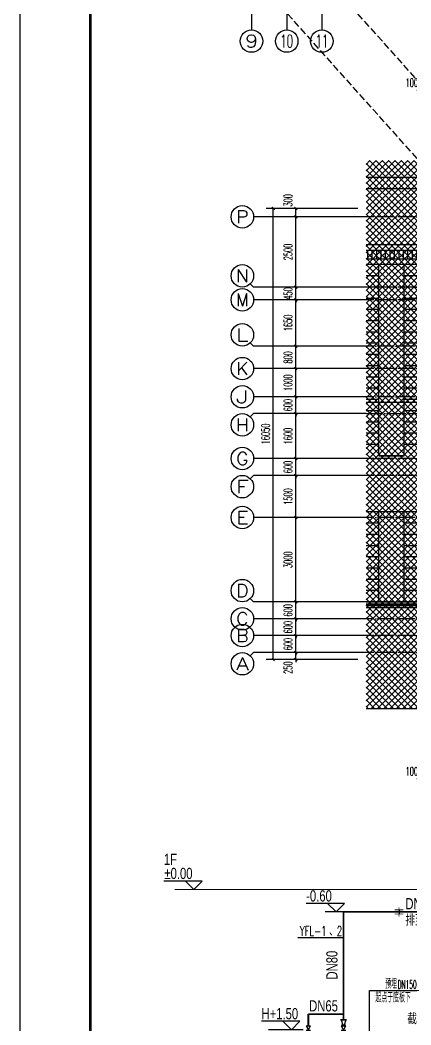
# Model space of a CAD drawing. Extents: x 27938 to 1507990, y 110129 to 923079.
# Drawn here: x 646608 to 660503, y 649111 to 684862 of the extents above; entities that cross this region are included whole.
import ezdxf
from ezdxf.enums import TextEntityAlignment as Align
from ezdxf.xclip import XClip

# ---------------------------------------------------------------- set-up
doc = ezdxf.new("R2010")
doc.units = 0
doc.header["$LTSCALE"] = 1000
doc.header["$MEASUREMENT"] = 0
doc.header["$XCLIPFRAME"] = 0
for name, pattern in [('__DASH', [0.35, 0.25, -0.1]), ('DASH', [0.35, 0.25, -0.1]), ('DOTE', [2.42, 2, -0.2, 0.02, -0.2])]:
    doc.linetypes.add(name, pattern=pattern)
for name, color, linetype in [('----建筑底图', 8, 'Continuous'), ('AXIS', 3, 'Continuous'), ('AXIS_TEXT', 7, 'Continuous'), ('DIM_SYMB', 3, 'Continuous'), ('DIM_废水', 31, 'Continuous'), ('DOTE', 1, 'Continuous'), ('HS-A-填充图案', 9, 'Continuous'), ('HS-A-楼梯', 4, 'Continuous'), ('STAIR_楼电梯&坡道', 4, 'Continuous'), ('TWT_LEAD', 3, 'Continuous'), ('图框', 140, 'Continuous')]:
    doc.layers.add(name, color=color, linetype=linetype)
for name, color, linetype, lineweight in [('CR-水-PTE－PS污水用电设备', 7, 'Continuous', 25), ('CR-水-PTP－GG公共捕捉点', 1, 'Continuous', 18), ('CR-水-PTP－GG公共说明', 7, 'Continuous', 25), ('CR-水-PTP－PS压力废水标注', 165, 'Continuous', 25), ('CR-水-PTP－PS压力废水管', 163, 'P压力废水管', 20), ('CR-水-PTP－PS排水阀门', 163, 'Continuous', 30), ('CR-水-压力废水标注', 165, 'Continuous', 25), ('CR-水-排水穿墙套管', 60, 'Continuous', 30), ('填充', 251, 'Continuous', 5)]:
    doc.layers.add(name, color=color, linetype=linetype, lineweight=lineweight)
doc.layers.add('yichutu', color=7, linetype='Continuous', true_color=0xffffff, plot=False)
doc.styles.add('_TCH_AXIS', font='COMPLEX', dxfattribs={"bigfont": 'GBCBIG'})
doc.styles.add('_TCH_DIM', font='SIMPLEX.shx', dxfattribs={"width": 0.7, "bigfont": 'GBCBIG.shx'})
doc.styles.add('_TCH_DIM_T3', font='SIMPLEX.shx', dxfattribs={"width": 0.494118, "bigfont": 'GBCBIG.shx'})
doc.styles.add('_TWT_SERIAL', font='SIMPLEX', dxfattribs={"width": 0.8, "height": 3.5, "bigfont": 'HZTXT'})
doc.styles.add('COMPLEX', font='COMPLEX')
doc.styles.add('CR-Standard', font='xcsg.shx', dxfattribs={"width": 0.7, "bigfont": 'hztxt.shx'})
doc.styles.add('HZTXT', font='COMPLEX', dxfattribs={"width": 0.7, "bigfont": 'HZTXT'})
doc.styles.get("Standard").update_dxf_attribs({"font": 'gbenor.shx', "bigfont": 'gbcbig.shx'})
doc.linetypes.add('P压力废水管', pattern='A,3,-0.22,["YF",HZTXT,S=0.2,R=0,X=-0.1,Y=-0.1],-0.3', length=3.52)
doc.dimstyles.new('_TCH_ARCH&&100', dxfattribs={"dimtxt": 297.5, "dimasz": 100, "dimexe": 250, "dimexo": 300, "dimgap": 126.25, "dimtad": 1, "dimdec": 0, "dimzin": 0, "dimdsep": 46, "dimtxsty": '_TCH_DIM_T3', "dimblk": 'ARCHTICK', "dimcen": 0.09, "dimclrt": 4, "dimazin": 2, "dimtfac": 1, "dimtdec": 0, "dimtix": 1, "dimtmove": 2, "dimatfit": 3, "dimfxl": 100, "dimtolj": 1, "dimtzin": 0, "dimarcsym": 0})

# ---------------------------------------------------------------- blocks, each defined once
blk = doc.blocks.new('refert5')
at = {"layer": 'HS-A-填充图案', "linetype": 'ByBlock'}
h = blk.add_hatch(dxfattribs=at)
h.set_pattern_fill('ANSI31', color=0, scale=100, angle=45)
h.set_pattern_definition([(90, (1407317.6, -734466.87), (-158.75, 1e-14), [])])
h.paths.add_polyline_path([(888943, -555222), (888943, -554922), (886943, -554922), (886943, -555222)])
at = {"color": 0, "linetype": 'ByBlock'}
for points in [[(886743, -554722), (886743, -567622), (889143, -567622), (889143, -554722)], [(886743, -554722), (886943, -554722)], [(886943, -554722), (886943, -567422), (888943, -567422), (888943, -554722)], [(888943, -554722), (889143, -554722)]]:
    blk.add_lwpolyline(points, dxfattribs=at)
at = {"layer": 'HS-A-楼梯', "color": 0}
for p, q in [((887493, -562222), (887493, -555422)), ((888393, -562222), (888393, -555422)), ((886943, -567422), (886943, -564222)), ((887493, -567422), (887493, -564222)), ((888393, -567422), (888393, -564222)), ((888943, -567422), (888943, -564222))]:
    blk.add_line(p, q, dxfattribs=at)
for points in [[(888943, -552722), (886943, -552722)], [(886943, -552722), (886943, -554722)], [(888943, -552722), (888943, -554722)], [(888943, -554722), (886943, -554722)], [(888943, -554922), (886943, -554922)], [(888943, -555222), (886943, -555222)], [(888943, -555422), (886943, -555422)], [(887493, -555822), (886943, -555822)], [(888943, -555822), (888393, -555822)], [(887493, -556222), (886943, -556222)], [(888943, -556222), (888393, -556222)], [(887493, -556622), (886943, -556622)], [(888943, -556622), (888393, -556622)], [(887493, -557022), (886943, -557022)], [(888943, -557022), (888393, -557022)], [(887493, -557422), (886943, -557422)], [(888943, -557422), (888393, -557422)], [(887493, -557822), (886943, -557822)], [(888943, -557822), (888393, -557822)], [(887493, -558222), (886943, -558222)], [(888943, -558222), (888393, -558222)], [(887493, -558622), (886943, -558622)], [(888943, -558622), (888393, -558622)], [(887493, -559022), (886943, -559022)], [(888943, -559022), (888393, -559022)], [(887493, -559422), (886943, -559422)], [(888943, -559422), (888393, -559422)], [(887493, -559822), (886943, -559822)], [(888943, -559822), (888393, -559822)], [(887493, -560222), (886943, -560222)], [(888943, -560222), (888393, -560222)], [(887493, -560622), (886943, -560622)], [(888943, -560622), (888393, -560622)], [(887493, -561022), (886943, -561022)], [(888943, -561022), (888393, -561022)], [(887493, -561422), (886943, -561422)], [(888943, -561422), (888393, -561422)], [(887493, -561822), (886943, -561822)], [(888943, -561822), (888393, -561822)], [(887493, -562222), (888393, -562222)], [(888393, -562222), (887493, -562222)], [(888943, -564222), (886943, -564222)], [(887493, -564622), (886943, -564622)], [(888943, -564622), (888393, -564622)], [(887493, -565022), (886943, -565022)], [(888943, -565022), (888393, -565022)], [(887493, -565422), (886943, -565422)], [(888943, -565422), (888393, -565422)], [(887493, -565822), (886943, -565822)], [(888943, -565822), (888393, -565822)], [(887493, -566222), (886943, -566222)], [(888943, -566222), (888393, -566222)], [(887493, -566622), (886943, -566622)], [(888943, -566622), (888393, -566622)], [(887493, -567022), (886943, -567022)], [(888943, -567022), (888393, -567022)], [(887493, -567422), (886943, -567422)], [(887493, -567422), (886943, -567422)], [(888943, -567422), (888393, -567422)], [(888943, -567422), (888393, -567422)]]:
    blk.add_lwpolyline(points, dxfattribs=at)
at = {"layer": 'STAIR_楼电梯&坡道', "color": 0, "linetype": 'DASH'}
for p, q in [((886943, -561822), (886943, -554722)), ((888943, -561822), (888943, -554722))]:
    blk.add_line(p, q, dxfattribs=at)
at = {"layer": 'STAIR_楼电梯&坡道', "color": 0, "linetype": 'ByBlock'}
for points in [[(886809, -554722), (886809, -567556), (889077, -567556), (889077, -554722)], [(886877, -554722), (886877, -567488), (889009, -567488), (889009, -554722)]]:
    blk.add_lwpolyline(points, dxfattribs=at)
blk = doc.blocks.new('A$C74D73064')
at = {"layer": '填充'}
h = blk.add_hatch(dxfattribs=at)
h.set_pattern_fill('ANSI37', color=0, scale=100, style=0)
h.set_pattern_definition([(45, (-58932.6, 57522.26), (-112.2532, 112.2532), []), (135, (-58932.6, 57522.26), (-112.2532, -112.2532), [])])
h.paths.add_polyline_path([(-28582.2, 63622.3), (-28582.2, 65922.3), (-31082.2, 65922.3), (-31082.2, 67422.3), (-34082.2, 67422.3), (-34082.6, 61422.5), (-34382.6, 61422.5), (-34382.6, 59622.3), (-33932.6, 59622.3), (-33932.6, 57522.3), (-31232.6, 57522.3), (-31232.6, 58222.3), (-26482.6, 58222.3), (-26482.6, 61422.5), (-31082.5, 61422.5), (-31082.2, 63622.3)], flags=16)
h.paths.add_polyline_path([(-59182.6, 67422.3), (-59182.6, 66022.3), (-61682.6, 66022.3), (-61682.6, 63622.3), (-59082.6, 63622.3), (-59082.6, 61422.5), (-59382.6, 61422.5), (-59382.6, 59622.3), (-58932.6, 59622.3), (-58932.6, 57522.3), (-56232.6, 57522.3), (-56232.6, 58222.3), (-51482.6, 58222.3), (-51482.6, 61422.5), (-56082.6, 61422.5), (-56082.6, 67422.3)], flags=16)
h.paths.add_polyline_path([(-72082.6, 70322.3), (-18082.6, 70322.3), (-18082.6, 50822.3), (-72082.6, 50822.3)])
at = {"color": 0}
blk.add_lwpolyline([(-72082.6, 70322.3), (-18082.6, 70322.3), (-18082.6, 50822.3), (-72082.6, 50822.3)], close=True, dxfattribs=at)
at = {"layer": 'DOTE', "color": 0}
for p, q in [((-19795, 69719.3), (-82096.5, 69719.3)), ((186069.2, 61719.3), (-82096.5, 61719.3)), ((186069.2, 54519.3), (-82096.5, 54519.3))]:
    blk.add_line(p, q, dxfattribs=at)
at = {"color": 169}
blk.add_blockref('refert5', (-959125.6, 622044.5), dxfattribs=at)
blk = doc.blocks.new('HFHFTHFD')
at = {"layer": 'DOTE', "color": 0, "linetype": 'DOTE', "ltscale": 0.3}
for p, q in [((472617, 610949), (418617, 610949)), ((472617, 608449), (418617, 608449)), ((472617, 607999), (418617, 607999)), ((472617, 606349), (418617, 606349)), ((472617, 605549), (418617, 605549)), ((472617, 604549), (418617, 604549)), ((418617, 603949), (472617, 603949)), ((472617, 602349), (418617, 602349)), ((472617, 601749), (418617, 601749)), ((472617, 600249), (418617, 600249)), ((472617, 597249), (418617, 597249)), ((472617, 596649), (418617, 596649)), ((472617, 596049), (418617, 596049)), ((472617, 595449), (418617, 595449))]:
    blk.add_line(p, q, dxfattribs=at)
blk = doc.blocks.new('TK')
at = {"layer": '图框'}
blk.add_lwpolyline([(465375, 548714), (549475, 548714), (549475, 489314), (465375, 489314)], close=True, dxfattribs=at)
blk.add_lwpolyline([(465375, 548714), (549475, 548714), (549475, 489314), (465375, 489314)], close=True, dxfattribs=at)
at = {"layer": '图框', "const_width": 100}
blk.add_lwpolyline([(548475, 490314), (548475, 547714), (467875, 547714), (467875, 490314)], close=True, dxfattribs=at)
blk = doc.blocks.new('yct-841-594-84100-59399.9999999999-100-1000.0')
at = {"layer": 'yichutu', "color": 7, "true_color": 0xffffff}
blk.add_lwpolyline([(0, 0), (0, 59400), (84100, 59400), (84100, 0)], close=True, dxfattribs=at)
blk = doc.blocks.new('_AXISO')
at = {"color": 0}
blk.add_circle((0, 0), 0.5, dxfattribs=at)
at = {"layer": 'AXIS_TEXT', "color": 0, "style": 'COMPLEX', "width": 1.041667}
blk.add_attdef('A', text='', height=0.56, dxfattribs=at).set_placement((-0.25, -0.28), (0.25, -0.28), align=Align.FIT)
blk = doc.blocks.new('A$C28781836')
at = {"layer": 'AXIS', "color": 0}
for p, q in [((-10069.7, -10200.2), (-10069.7, -11800.2)), ((-8819.6, -10200.2), (-8819.6, -11800.2)), ((-7569.6, -10200.2), (-7569.6, -11800.2))]:
    blk.add_line(p, q, dxfattribs=at)
ref = blk.add_blockref('_AXISO', (-10069.7, -12200.2), dxfattribs=dict(at, xscale=800, yscale=800, zscale=800))
ref.add_attrib('A', '9', dxfattribs={"layer": 'AXIS_TEXT', "color": 0, "ltscale": 0.5, "height": 452.5, "style": '_TCH_AXIS', "width": 1.5}).set_placement((-10296, -12426.5), (-9843.5, -12426.5), align=Align.FIT)
ref = blk.add_blockref('_AXISO', (-8819.6, -12200.2), dxfattribs=dict(at, xscale=800, yscale=800, zscale=800))
ref.add_attrib('A', '10', dxfattribs={"layer": 'AXIS_TEXT', "color": 0, "ltscale": 0.5, "height": 452.55, "style": '_TCH_AXIS', "width": 0.724138}).set_placement((-9045.9, -12426.5), (-8593.4, -12426.5), align=Align.FIT)
ref = blk.add_blockref('_AXISO', (-7569.6, -12200.2), dxfattribs=dict(at, xscale=800, yscale=800, zscale=800))
ref.add_attrib('A', '11', dxfattribs={"layer": 'AXIS_TEXT', "color": 0, "ltscale": 0.5, "height": 452.55, "style": '_TCH_AXIS', "width": 0.875}).set_placement((-7795.8, -12426.5), (-7343.3, -12426.5), align=Align.FIT)
blk = doc.blocks.new('$VALVE$00000315')
for p, q in [((-125, -75), (-125, 75)), ((-125, 75), (125, -75)), ((-75, 125), (75, 125)), ((125, -75), (125, 75))]:
    blk.add_line(p, q)
for p in [(-125, 0), (125, 0)]:
    blk.add_point(p)
blk.add_solid([(0, 125), (0, 150), (75, 125)])
blk = doc.blocks.new('A$C1D85025E')
for p, q in [((-150, 80), (-150, -80)), ((-150, 80), (150, -80)), ((150, 80), (-150, -80)), ((0, 80), (0, -80)), ((150, 80), (150, -80))]:
    blk.add_line(p, q)
blk = doc.blocks.new('A$C7DE4753E')
for p, q in [((100, 100), (-100, 100)), ((100, -100), (-100, -100))]:
    blk.add_line(p, q)
blk.add_circle((0, 0), 70)
blk = doc.blocks.new('A$C7ECC18EF')
h = blk.add_hatch(color=256)
h.paths.add_polyline_path([(0, 200, 0.414214), (-50, 150), (0, 150)])
h.paths.add_polyline_path([(0, 150), (-50, 150, 0.414214), (0, 100)])
h.paths.add_polyline_path([(50, 150, 0.414214), (0, 200), (0, 100, 0.414214)])
at = {"ltscale": 0.35}
blk.add_line((-77, 348), (77, 502), dxfattribs=at)
for p, q in [((-99, 200), (-99, 100)), ((0, 150), (-99, 150)), ((0, 300), (0, 0))]:
    blk.add_line(p, q)
blk.add_lwpolyline([(77, 502, 0, 41.7, 0), (-26, 430, 41.7, 41.7, 0)], format="xyseb", dxfattribs=at)
blk.add_circle((0, 425), 125, dxfattribs=at)
blk.add_circle((0, 150), 50)
blk = doc.blocks.new('*U173')
for p, q in [((-25, 0), (25, 0)), ((0, -2.5), (0, 2.5))]:
    blk.add_line(p, q)
at = {"const_width": 10}
for points in [[(-55, 0), (-25, 0)], [(-25, 50), (-25, -50)], [(25, 50), (25, -50)], [(55, 0), (25, 0)]]:
    blk.add_lwpolyline(points, dxfattribs=at)
blk = doc.blocks.new('$VALVE$00000486')
for p, q in [((90, 55), (-90, 16)), ((-90, -48), (-90, 48)), ((90, 72), (90, -72)), ((90, 72), (90, -72)), ((90, -72), (90, 72)), ((90, -55), (-90, -16))]:
    blk.add_line(p, q)
for p in [(-90, 0), (90, 0)]:
    blk.add_point(p)
blk = doc.blocks.new('P水泵')
h = blk.add_hatch()
h.set_pattern_fill('ANSI31', color=8, scale=99.65035, style=0)
h.set_pattern_definition([(45, (-87438.395, 132326.591), (-8.8079297, 8.8079297), [])])
h.paths.add_polyline_path([(237, 0), (-97, 216), (-97, -216)])
for p, q in [((237, 0, 0), (-97, 216, 0)), ((-97, 216, 0), (-97, -216, 0)), ((237, 0, 0), (-97, -216, 0)), ((0, 0, 0), (0, 0, 0))]:
    blk.add_line(p, q)
blk.add_circle((0, 0, 0), 237)
blk = doc.blocks.new('A$C6DCB2F17')
at = {"layer": 'CR-水-PTP－GG公共捕捉点', "color": 1, "lineweight": 15}
for p, q in [((2700, -1300), (4700, -1300)), ((2700, -1450), (4700, -1450)), ((2700, -2300), (4700, -2300))]:
    blk.add_line(p, q, dxfattribs=at)
at = {"layer": 'CR-水-PTP－GG公共捕捉点', "color": 1, "lineweight": 9}
for p, q in [((3325, -1530), (4075, -1530)), ((3475, -1606), (3925, -1606)), ((3625, -1667), (3775, -1667))]:
    blk.add_line(p, q, dxfattribs=at)
at = {"layer": 'CR-水-PTP－GG公共捕捉点', "color": 1, "lineweight": 18}
for points in [[(0, 0), (894, 0), (932, 105), (969, -105), (1007, 0), (1900, 0)], [(0, 0), (0, -1400), (1900, -1400), (1900, 0)], [(200, 0), (200, -1200), (1700, -1200), (1700, 0)]]:
    blk.add_lwpolyline(points, dxfattribs=at)
at = {"layer": 'CR-水-PTP－GG公共捕捉点', "color": 1}
for points in [[(4900, 0), (2500, 0), (2500, -2800), (4900, -2800), (4900, 0)], [(4700, -100), (2700, -100), (2700, -2600), (4700, -2600), (4700, -100)]]:
    blk.add_lwpolyline(points, dxfattribs=at)
blk = doc.blocks.new('A$C1778576E')
at = {"layer": 'CR-水-PTP－GG公共捕捉点', "color": 245}
for p, q in [((-2893, 1060), (3079, 1060)), ((-2893, -2427), (3079, -2427))]:
    blk.add_line(p, q, dxfattribs=at)
at = {"layer": 'CR-水-PTP－GG公共说明'}
for p, q in [((-2405, 1210), (-3088, 1210)), ((-2555, 1060), (-2705, 1210)), ((-2555, 1060), (-2405, 1210)), ((-2405, -2277), (-3088, -2277)), ((-2555, -2427), (-2705, -2277)), ((-2555, -2427), (-2405, -2277))]:
    blk.add_line(p, q, dxfattribs=at)
at = {"layer": 'CR-水-PTP－PS压力废水标注'}
for p, q in [((124, 810), (-558, 810)), ((-26, 660), (-176, 810)), ((-26, 660), (124, 810)), ((170, 660), (-217, 660)), ((-670, -1285), (-1352, -1285)), ((-820, -1435), (-970, -1285)), ((-820, -1435), (-670, -1285)), ((-611, -1435), (-1227, -1435)), ((631, -2702, 0), (1889, -2702, 0)), ((-2394, -2921), (-2762, -2921)), ((-1944, -3027), (-2416, -3027)), ((-998, -3006), (-890, -2898)), ((-944, -2952), (-944, -3360)), ((306, -3077), (787, -3077)), ((306, -3152), (787, -3152)), ((-944, -3360), (-1985, -3360)), ((737, -3258), (2361, -3258)), ((-694, -3727), (-1166, -3727)), ((306, -3577), (787, -3577)), ((737, -3683), (1846, -3683)), ((-1144, -3833), (-1689, -3833))]:
    blk.add_line(p, q, dxfattribs=at)
blk.add_lwpolyline([(1897, 788, 0, 0, 0), (2125, 788, 40, 0, 0), (2275, 788, 0, 0, 0)], format="xyseb", dxfattribs=at)
blk.add_lwpolyline([(631, -3077), (631, -2702)], dxfattribs=at)
at = {"layer": 'CR-水-PTP－PS压力废水标注', "elevation": 0}
for points in [[(-2394, -2921), (-2288, -3027), (-2182, -2921)], [(-1144, -3833), (-1038, -3727), (-932, -3833)]]:
    blk.add_lwpolyline(points, close=True, dxfattribs=at)
at = {"layer": 'CR-水-PTP－PS压力废水标注'}
for points in [[(737, -2971), (631, -3077), (525, -2971)], [(737, -3258), (631, -3152), (525, -3258)], [(737, -3683), (631, -3577), (525, -3683)]]:
    blk.add_lwpolyline(points, close=True, dxfattribs=at)
at = {"layer": 'CR-水-PTP－PS压力废水管', "const_width": 30}
for points in [[(106, 660), (2493, 660)], [(106, -1257), (106, 660)], [(-519, -1366), (-519, -1157)], [(-519, -1157), (106, -1157)], [(-519, -1791), (-669, -1791)], [(-519, -1852), (-519, -1696)], [(106, -1852), (106, -1693)], [(106, -1791), (256, -1791)], [(-519, -2352), (-519, -1952)], [(106, -2402), (106, -1952)], [(-519, -3457), (-519, -2352)], [(106, -3457), (106, -2402)], [(-1194, -2952), (-694, -2952)]]:
    blk.add_lwpolyline(points, dxfattribs=at)
at = {"layer": 'DIM_SYMB', "const_width": 35}
blk.add_lwpolyline([(3823, -3767), (6287, -3767)], dxfattribs=at)
at = {"layer": 'DIM_废水'}
blk.add_line((106, 197), (-706, 197), dxfattribs=at)
at = {"layer": 'TWT_LEAD'}
for p, q in [((-944, -2952), (-2055, -3692)), ((-944, -2952), (-2055, -3692)), ((-2055, -3692), (-2974, -3692))]:
    blk.add_line(p, q, dxfattribs=at)
at = {"layer": 'CR-水-PTE－PS污水用电设备', "yscale": 0.3691257472399435, "zscale": 0.3691257472399435}
for p, xscale, rotation in [((-519, -3639, 0), -0.3691257472399435, 270), ((106, -3639, 0), 0.3691257472399435, 90)]:
    blk.add_blockref('P水泵', p, dxfattribs=dict(at, xscale=xscale, rotation=rotation))
at = {"layer": 'CR-水-PTP－GG公共捕捉点', "color": 1, "lineweight": 9, "xscale": 0.5, "yscale": 0.5, "zscale": 0.5}
blk.add_blockref('A$C6DCB2F17', (-2044, -2427), dxfattribs=at)
at = {"layer": 'CR-水-PTP－PS排水阀门'}
for name, p, xscale, yscale, zscale, rotation in [('A$C1D85025E', (-519, -1441), 0.5, 0.5, 0.5, 90), ('$VALVE$00000486', (106, -1305), 0.5250005610287197, 0.7499993517994881, 0.5249999999999995, 89.999996340974), ('A$C1D85025E', (106, -1441), 0.5, 0.5, 0.5, 90), ('$VALVE$00000315', (-519, -1619), 0.6000006794929565, 0.5999995283782482, 0.5999999999999993, 89.99999181801182), ('$VALVE$00000315', (106, -1616), 0.6000006794929565, 0.5999995283782482, 0.5999999999999993, 89.99999181801182), ('A$C7DE4753E', (-519, -1902), -0.5, 0.5, 0.5, 180), ('A$C7DE4753E', (106, -1902), -0.5, 0.5, 0.5, 180), ('$VALVE$00000486', (-519, -3505), 0.5250005610287197, 0.7499993517994881, 0.5249999999999995, 89.999996340974), ('$VALVE$00000486', (106, -3505), 0.5250005610287197, 0.7499993517994881, 0.5249999999999995, 89.999996340974)]:
    blk.add_blockref(name, p, dxfattribs=dict(at, xscale=xscale, yscale=yscale, zscale=zscale, rotation=rotation))
at = {"layer": 'CR-水-PTP－PS排水阀门', "yscale": 0.5, "zscale": 0.5}
for p, xscale in [((-669, -1791), -0.5), ((256, -1791), 0.5)]:
    blk.add_blockref('A$C7ECC18EF', p, dxfattribs=dict(at, xscale=xscale))
at = {"layer": 'CR-水-排水穿墙套管', "xscale": 1.5, "yscale": 1.5, "zscale": 1.5, "rotation": 270}
blk.add_blockref('*U173', (1094, 660), dxfattribs=at)
at = {"layer": 'CR-水-PTP－GG公共说明', "style": 'CR-Standard', "width": 0.75}
for s, p in [('1F', (-3088, 1495)), ('±0.00', (-3078, 1245)), ('-1F', (-3088, -1992)), ('H', (-3057, -2242))]:
    blk.add_text(s, height=200, dxfattribs=at).set_placement(p)
at = {"layer": 'CR-水-PTP－PS压力废水标注', "style": 'CR-Standard', "width": 0.75}
for s, rotation, p in [('-0.60', 0, (-558, 845)), ('DN80', 0, (1206, 706)), ('排至室外污水检查井', 0, (1206, 414)), ('DN80', 90, (0, -543)), ('H+1.50', 0, (-1352, -1250)), ('DN65', 0, (-505, -1111)), ('DN65', 90, (-791, -2241)), ('DN65', 90, (32, -2274)), ('H1-0.10报警', 0, (653, -2674)), ('电梯基坑', 0, (-1886, -2795)), ('H1', 0, (-2712, -2882)), ('并启第二台泵', 0, (653, -2942, 0)), ('2xDN150', 0, (-1942, -3332)), ('H1-0.20启第一台泵', 0, (653, -3478)), ('H1-1.20停泵', 0, (633, -3905)), ('H1-1.50', 360, (-1639, -4072))]:
    blk.add_text(s, height=200, rotation=rotation, dxfattribs=at).set_placement(p)
at = {"layer": 'CR-水-压力废水标注', "style": 'CR-Standard', "width": 0.75}
for s, height, p in [('50QW15-15-1.5型潜污泵两台', 200, (3787, -1892)), ('3', 100, (4565, -2060)), ('Q=15m /h,H=15m,N=1.5kW', 200, (3787, -2267)), ('互为备用，相继启动', 200, (3787, -2708)), ('潜污泵均采用固定自耦式安装。', 200, (3787, -3079))]:
    blk.add_text(s, height=height, rotation=0, dxfattribs=at).set_placement(p)
at = {"layer": 'DIM_SYMB', "color": 7}
blk.add_text('集水坑排水系统原理图', height=337.6, dxfattribs=at).set_placement((3823, -3671))
at = {"layer": 'DIM_废水', "color": 7, "style": '_TWT_SERIAL'}
for s, width, p in [('YFL-1', 0.64, (-671, 232)), ('2', 0.64, (-13, 232)), ('、', 0.8, (-153, 232))]:
    blk.add_text(s, height=175, dxfattribs=dict(at, width=width)).set_placement(p)
at = {"layer": 'TWT_LEAD', "color": 7, "style": '_TCH_DIM'}
for s, height, width, p in [('预埋', 168.8, 0.7, (-2939, -3657)), ('DN150', 148.8, 0.494118, (-2767, -3657)), ('镀锌钢管', 168.8, 0.7, (-2421, -3657)), ('起点管底贴电梯基坑底部', 168.79, 0.7, (-2939, -3902))]:
    blk.add_text(s, height=height, dxfattribs=dict(at, width=width)).set_placement(p)
blk = doc.blocks.new('_ArchTick')
at = {"color": 0, "linetype": 'ByBlock', "const_width": 0.4}
blk.add_lwpolyline([(-0.5, -0.5), (0.5, 0.5)], dxfattribs=at)
blk = doc.blocks.new('*D331')
at = {"layer": 'AXIS', "color": 0, "lineweight": -2}
for p, q in [((658611, 662361), (656161, 662361)), ((656411, 662361), (656411, 662461)), ((656411, 662111), (656411, 662361)), ((658611, 662111), (656161, 662111)), ((656411, 662111), (656411, 662011))]:
    blk.add_line(p, q, dxfattribs=at)
at = {"layer": 'Defpoints', "color": 0}
for p in [(656411, 662361), (658911, 662361), (658911, 662111)]:
    blk.add_point(p, dxfattribs=at)
at = {"layer": 'AXIS', "color": 0, "lineweight": -2, "xscale": 100, "yscale": 100, "zscale": 100}
for p, rotation in [((656411, 662361), 270), ((656411, 662111), 90)]:
    blk.add_blockref('_ArchTick', p, dxfattribs=dict(at, rotation=rotation))
at = {"layer": 'AXIS', "color": 4, "insert": (656136, 661822), "char_height": 297.5, "attachment_point": 5, "rotation": 90, "style": '_TCH_DIM_T3'}
blk.add_mtext('\\A1;250', dxfattribs=at)
blk = doc.blocks.new('*D332')
at = {"layer": 'AXIS', "color": 0, "lineweight": -2}
for p, q in [((658611, 662961), (656161, 662961)), ((656411, 662961), (656411, 663061)), ((656411, 662361), (656411, 662961)), ((658611, 662361), (656161, 662361)), ((656411, 662361), (656411, 662261))]:
    blk.add_line(p, q, dxfattribs=at)
at = {"layer": 'Defpoints', "color": 0}
for p in [(656411, 662961), (658911, 662961), (658911, 662361)]:
    blk.add_point(p, dxfattribs=at)
at = {"layer": 'AXIS', "color": 0, "lineweight": -2, "xscale": 100, "yscale": 100, "zscale": 100}
for p, rotation in [((656411, 662961), 270), ((656411, 662361), 90)]:
    blk.add_blockref('_ArchTick', p, dxfattribs=dict(at, rotation=rotation))
at = {"layer": 'AXIS', "color": 4, "insert": (656136, 662661), "char_height": 297.5, "attachment_point": 5, "rotation": 90, "style": '_TCH_DIM_T3'}
blk.add_mtext('\\A1;600', dxfattribs=at)
blk = doc.blocks.new('*D333')
at = {"layer": 'AXIS', "color": 0, "lineweight": -2}
for p, q in [((658611, 663561), (656161, 663561)), ((656411, 663561), (656411, 663661)), ((656411, 662961), (656411, 663561)), ((658611, 662961), (656161, 662961)), ((656411, 662961), (656411, 662861))]:
    blk.add_line(p, q, dxfattribs=at)
at = {"layer": 'Defpoints', "color": 0}
for p in [(656411, 663561), (658911, 663561), (658911, 662961)]:
    blk.add_point(p, dxfattribs=at)
at = {"layer": 'AXIS', "color": 0, "lineweight": -2, "xscale": 100, "yscale": 100, "zscale": 100}
for p, rotation in [((656411, 663561), 270), ((656411, 662961), 90)]:
    blk.add_blockref('_ArchTick', p, dxfattribs=dict(at, rotation=rotation))
at = {"layer": 'AXIS', "color": 4, "insert": (656136, 663261), "char_height": 297.5, "attachment_point": 5, "rotation": 90, "style": '_TCH_DIM_T3'}
blk.add_mtext('\\A1;600', dxfattribs=at)
blk = doc.blocks.new('*D334')
at = {"layer": 'AXIS', "color": 0, "lineweight": -2}
for p, q in [((658611, 664161), (656161, 664161)), ((656411, 664161), (656411, 664261)), ((656411, 663561), (656411, 664161)), ((658611, 663561), (656161, 663561)), ((656411, 663561), (656411, 663461))]:
    blk.add_line(p, q, dxfattribs=at)
at = {"layer": 'Defpoints', "color": 0}
for p in [(656411, 664161), (658911, 664161), (658911, 663561)]:
    blk.add_point(p, dxfattribs=at)
at = {"layer": 'AXIS', "color": 0, "lineweight": -2, "xscale": 100, "yscale": 100, "zscale": 100}
for p, rotation in [((656411, 664161), 270), ((656411, 663561), 90)]:
    blk.add_blockref('_ArchTick', p, dxfattribs=dict(at, rotation=rotation))
at = {"layer": 'AXIS', "color": 4, "insert": (656136, 663861), "char_height": 297.5, "attachment_point": 5, "rotation": 90, "style": '_TCH_DIM_T3'}
blk.add_mtext('\\A1;600', dxfattribs=at)
blk = doc.blocks.new('*D335')
at = {"layer": 'AXIS', "color": 0, "lineweight": -2}
for p, q in [((658611, 667161), (656161, 667161)), ((656411, 664161), (656411, 667161)), ((658611, 664161), (656161, 664161))]:
    blk.add_line(p, q, dxfattribs=at)
at = {"layer": 'Defpoints', "color": 0}
for p in [(656411, 667161), (658911, 667161), (658911, 664161)]:
    blk.add_point(p, dxfattribs=at)
at = {"layer": 'AXIS', "color": 0, "lineweight": -2, "xscale": 100, "yscale": 100, "zscale": 100}
for p, rotation in [((656411, 667161), 90), ((656411, 664161), 270)]:
    blk.add_blockref('_ArchTick', p, dxfattribs=dict(at, rotation=rotation))
at = {"layer": 'AXIS', "color": 4, "insert": (656136, 665661), "char_height": 297.5, "attachment_point": 5, "rotation": 90, "style": '_TCH_DIM_T3'}
blk.add_mtext('\\A1;3000', dxfattribs=at)
blk = doc.blocks.new('*D336')
at = {"layer": 'AXIS', "color": 0, "lineweight": -2}
for p, q in [((658611, 668661), (656161, 668661)), ((656411, 667161), (656411, 668661)), ((658611, 667161), (656161, 667161))]:
    blk.add_line(p, q, dxfattribs=at)
at = {"layer": 'Defpoints', "color": 0}
for p in [(656411, 668661), (658911, 668661), (658911, 667161)]:
    blk.add_point(p, dxfattribs=at)
at = {"layer": 'AXIS', "color": 0, "lineweight": -2, "xscale": 100, "yscale": 100, "zscale": 100}
for p, rotation in [((656411, 668661), 90), ((656411, 667161), 270)]:
    blk.add_blockref('_ArchTick', p, dxfattribs=dict(at, rotation=rotation))
at = {"layer": 'AXIS', "color": 4, "insert": (656136, 667911), "char_height": 297.5, "attachment_point": 5, "rotation": 90, "style": '_TCH_DIM_T3'}
blk.add_mtext('\\A1;1500', dxfattribs=at)
blk = doc.blocks.new('*D337')
at = {"layer": 'AXIS', "color": 0, "lineweight": -2}
for p, q in [((656411, 669261), (656411, 669361)), ((658611, 669261), (656161, 669261)), ((656411, 668661), (656411, 669261)), ((658611, 668661), (656161, 668661)), ((656411, 668661), (656411, 668561))]:
    blk.add_line(p, q, dxfattribs=at)
at = {"layer": 'Defpoints', "color": 0}
for p in [(656411, 669261), (658911, 669261), (658911, 668661)]:
    blk.add_point(p, dxfattribs=at)
at = {"layer": 'AXIS', "color": 0, "lineweight": -2, "xscale": 100, "yscale": 100, "zscale": 100}
for p, rotation in [((656411, 669261), 270), ((656411, 668661), 90)]:
    blk.add_blockref('_ArchTick', p, dxfattribs=dict(at, rotation=rotation))
at = {"layer": 'AXIS', "color": 4, "insert": (656136, 668961), "char_height": 297.5, "attachment_point": 5, "rotation": 90, "style": '_TCH_DIM_T3'}
blk.add_mtext('\\A1;600', dxfattribs=at)
blk = doc.blocks.new('*D338')
at = {"layer": 'AXIS', "color": 0, "lineweight": -2}
for p, q in [((658611, 670862), (656161, 670862)), ((656411, 669261), (656411, 670862)), ((658611, 669261), (656161, 669261))]:
    blk.add_line(p, q, dxfattribs=at)
at = {"layer": 'Defpoints', "color": 0}
for p in [(656411, 670862), (658911, 670862), (658911, 669261)]:
    blk.add_point(p, dxfattribs=at)
at = {"layer": 'AXIS', "color": 0, "lineweight": -2, "xscale": 100, "yscale": 100, "zscale": 100}
for p, rotation in [((656411, 670862), 90), ((656411, 669261), 270)]:
    blk.add_blockref('_ArchTick', p, dxfattribs=dict(at, rotation=rotation))
at = {"layer": 'AXIS', "color": 4, "insert": (656136, 670062), "char_height": 297.5, "attachment_point": 5, "rotation": 90, "style": '_TCH_DIM_T3'}
blk.add_mtext('\\A1;1600', dxfattribs=at)
blk = doc.blocks.new('*D339')
at = {"layer": 'AXIS', "color": 0, "lineweight": -2}
for p, q in [((658611, 671461), (656161, 671461)), ((656411, 671461), (656411, 671561)), ((656411, 670862), (656411, 671461)), ((658611, 670862), (656161, 670862)), ((656411, 670862), (656411, 670762))]:
    blk.add_line(p, q, dxfattribs=at)
at = {"layer": 'Defpoints', "color": 0}
for p in [(656411, 671461), (658911, 671461), (658911, 670862)]:
    blk.add_point(p, dxfattribs=at)
at = {"layer": 'AXIS', "color": 0, "lineweight": -2, "xscale": 100, "yscale": 100, "zscale": 100}
for p, rotation in [((656411, 671461), 270), ((656411, 670862), 90)]:
    blk.add_blockref('_ArchTick', p, dxfattribs=dict(at, rotation=rotation))
at = {"layer": 'AXIS', "color": 4, "insert": (656136, 671162), "char_height": 297.5, "attachment_point": 5, "rotation": 90, "style": '_TCH_DIM_T3'}
blk.add_mtext('\\A1;600', dxfattribs=at)
blk = doc.blocks.new('*D340')
at = {"layer": 'AXIS', "color": 0, "lineweight": -2}
for p, q in [((658611, 672461), (656161, 672461)), ((656411, 671461), (656411, 672461)), ((658611, 671461), (656161, 671461))]:
    blk.add_line(p, q, dxfattribs=at)
at = {"layer": 'Defpoints', "color": 0}
for p in [(656411, 672461), (658911, 672461), (658911, 671461)]:
    blk.add_point(p, dxfattribs=at)
at = {"layer": 'AXIS', "color": 0, "lineweight": -2, "xscale": 100, "yscale": 100, "zscale": 100}
for p, rotation in [((656411, 672461), 90), ((656411, 671461), 270)]:
    blk.add_blockref('_ArchTick', p, dxfattribs=dict(at, rotation=rotation))
at = {"layer": 'AXIS', "color": 4, "insert": (656136, 671961), "char_height": 297.5, "attachment_point": 5, "rotation": 90, "style": '_TCH_DIM_T3'}
blk.add_mtext('\\A1;1000', dxfattribs=at)
blk = doc.blocks.new('*D341')
at = {"layer": 'AXIS', "color": 0, "lineweight": -2}
for p, q in [((658611, 673261), (656161, 673261)), ((656411, 672461), (656411, 673261)), ((658611, 672461), (656161, 672461))]:
    blk.add_line(p, q, dxfattribs=at)
at = {"layer": 'Defpoints', "color": 0}
for p in [(656411, 673261), (658911, 673261), (658911, 672461)]:
    blk.add_point(p, dxfattribs=at)
at = {"layer": 'AXIS', "color": 0, "lineweight": -2, "xscale": 100, "yscale": 100, "zscale": 100}
for p, rotation in [((656411, 673261), 90), ((656411, 672461), 270)]:
    blk.add_blockref('_ArchTick', p, dxfattribs=dict(at, rotation=rotation))
at = {"layer": 'AXIS', "color": 4, "insert": (656136, 672861), "char_height": 297.5, "attachment_point": 5, "rotation": 90, "style": '_TCH_DIM_T3'}
blk.add_mtext('\\A1;800', dxfattribs=at)
blk = doc.blocks.new('*D342')
at = {"layer": 'AXIS', "color": 0, "lineweight": -2}
for p, q in [((658611, 674911), (656161, 674911)), ((656411, 673261), (656411, 674911)), ((658611, 673261), (656161, 673261))]:
    blk.add_line(p, q, dxfattribs=at)
at = {"layer": 'Defpoints', "color": 0}
for p in [(656411, 674911), (658911, 674911), (658911, 673261)]:
    blk.add_point(p, dxfattribs=at)
at = {"layer": 'AXIS', "color": 0, "lineweight": -2, "xscale": 100, "yscale": 100, "zscale": 100}
for p, rotation in [((656411, 674911), 90), ((656411, 673261), 270)]:
    blk.add_blockref('_ArchTick', p, dxfattribs=dict(at, rotation=rotation))
at = {"layer": 'AXIS', "color": 4, "insert": (656136, 674086), "char_height": 297.5, "attachment_point": 5, "rotation": 90, "style": '_TCH_DIM_T3'}
blk.add_mtext('\\A1;1650', dxfattribs=at)
blk = doc.blocks.new('*D343')
at = {"layer": 'AXIS', "color": 0, "lineweight": -2}
for p, q in [((658611, 675361), (656161, 675361)), ((656411, 675361), (656411, 675461)), ((656411, 674911), (656411, 675361)), ((658611, 674911), (656161, 674911)), ((656411, 674911), (656411, 674811))]:
    blk.add_line(p, q, dxfattribs=at)
at = {"layer": 'Defpoints', "color": 0}
for p in [(656411, 675361), (658911, 675361), (658911, 674911)]:
    blk.add_point(p, dxfattribs=at)
at = {"layer": 'AXIS', "color": 0, "lineweight": -2, "xscale": 100, "yscale": 100, "zscale": 100}
for p, rotation in [((656411, 675361), 270), ((656411, 674911), 90)]:
    blk.add_blockref('_ArchTick', p, dxfattribs=dict(at, rotation=rotation))
at = {"layer": 'AXIS', "color": 4, "insert": (656136, 675136), "char_height": 297.5, "attachment_point": 5, "rotation": 90, "style": '_TCH_DIM_T3'}
blk.add_mtext('\\A1;450', dxfattribs=at)
blk = doc.blocks.new('*D344')
at = {"layer": 'AXIS', "color": 0, "lineweight": -2}
for p, q in [((658611, 677861), (656161, 677861)), ((656411, 675361), (656411, 677861)), ((658611, 675361), (656161, 675361))]:
    blk.add_line(p, q, dxfattribs=at)
at = {"layer": 'Defpoints', "color": 0}
for p in [(656411, 677861), (658911, 677861), (658911, 675361)]:
    blk.add_point(p, dxfattribs=at)
at = {"layer": 'AXIS', "color": 0, "lineweight": -2, "xscale": 100, "yscale": 100, "zscale": 100}
for p, rotation in [((656411, 677861), 90), ((656411, 675361), 270)]:
    blk.add_blockref('_ArchTick', p, dxfattribs=dict(at, rotation=rotation))
at = {"layer": 'AXIS', "color": 4, "insert": (656136, 676611), "char_height": 297.5, "attachment_point": 5, "rotation": 90, "style": '_TCH_DIM_T3'}
blk.add_mtext('\\A1;2500', dxfattribs=at)
blk = doc.blocks.new('*D345')
at = {"layer": 'AXIS', "color": 0, "lineweight": -2}
for p, q in [((658611, 678161), (656161, 678161)), ((658611, 677861), (656161, 677861)), ((656411, 677861), (656411, 678161))]:
    blk.add_line(p, q, dxfattribs=at)
at = {"layer": 'Defpoints', "color": 0}
for p in [(656411, 678161), (658911, 678161), (658911, 677861)]:
    blk.add_point(p, dxfattribs=at)
at = {"layer": 'AXIS', "color": 0, "lineweight": -2, "xscale": 100, "yscale": 100, "zscale": 100}
for p, rotation in [((656411, 678161), 90), ((656411, 677861), 270)]:
    blk.add_blockref('_ArchTick', p, dxfattribs=dict(at, rotation=rotation))
at = {"layer": 'AXIS', "color": 4, "insert": (656136, 678450), "char_height": 297.5, "attachment_point": 5, "rotation": 90, "style": '_TCH_DIM_T3'}
blk.add_mtext('\\A1;300', dxfattribs=at)
blk = doc.blocks.new('*D346')
at = {"layer": 'AXIS', "color": 0, "lineweight": -2}
for p, q in [((658611, 678161), (655361, 678161)), ((655611, 662111), (655611, 678161)), ((658611, 662111), (655361, 662111))]:
    blk.add_line(p, q, dxfattribs=at)
at = {"layer": 'Defpoints', "color": 0}
for p in [(655611, 678161), (658911, 678161), (658911, 662111)]:
    blk.add_point(p, dxfattribs=at)
at = {"layer": 'AXIS', "color": 0, "lineweight": -2, "xscale": 100, "yscale": 100, "zscale": 100}
for p, rotation in [((655611, 678161), 90), ((655611, 662111), 270)]:
    blk.add_blockref('_ArchTick', p, dxfattribs=dict(at, rotation=rotation))
at = {"layer": 'AXIS', "color": 4, "insert": (655336, 670136), "char_height": 297.5, "attachment_point": 5, "rotation": 90, "style": '_TCH_DIM_T3'}
blk.add_mtext('\\A1;16050', dxfattribs=at)
blk = doc.blocks.new('*D359')
at = {"layer": 'AXIS', "color": 0, "lineweight": -2}
for p, q in [((660811, 680161), (660811, 682611)), ((660911, 680161), (660911, 682611)), ((660811, 682361), (660711, 682361)), ((660811, 682361), (660911, 682361)), ((660911, 682361), (661011, 682361))]:
    blk.add_line(p, q, dxfattribs=at)
at = {"layer": 'Defpoints', "color": 0}
for p in [(660911, 682361), (660811, 679861), (660911, 679861)]:
    blk.add_point(p, dxfattribs=at)
at = {"layer": 'AXIS', "color": 0, "lineweight": -2, "xscale": 100, "yscale": 100, "zscale": 100}
blk.add_blockref('_ArchTick', (660811, 682361), dxfattribs=at)
at = {"layer": 'AXIS', "color": 0, "lineweight": -2, "xscale": 100, "yscale": 100, "zscale": 100, "rotation": 180}
blk.add_blockref('_ArchTick', (660911, 682361), dxfattribs=at)
at = {"layer": 'AXIS', "color": 4, "insert": (660536, 682636), "char_height": 297.5, "attachment_point": 5, "style": '_TCH_DIM_T3'}
blk.add_mtext('\\A1;100', dxfattribs=at)
blk = doc.blocks.new('*D379')
at = {"layer": 'AXIS', "color": 0, "lineweight": -2}
for p, q in [((660811, 660061), (660811, 657611)), ((660911, 660061), (660911, 657611)), ((660811, 657861), (660711, 657861)), ((660811, 657861), (660911, 657861)), ((660911, 657861), (661011, 657861))]:
    blk.add_line(p, q, dxfattribs=at)
at = {"layer": 'Defpoints', "color": 0}
for p in [(660811, 660361), (660911, 660361), (660911, 657861)]:
    blk.add_point(p, dxfattribs=at)
at = {"layer": 'AXIS', "color": 0, "lineweight": -2, "xscale": 100, "yscale": 100, "zscale": 100}
blk.add_blockref('_ArchTick', (660811, 657861), dxfattribs=at)
at = {"layer": 'AXIS', "color": 0, "lineweight": -2, "xscale": 100, "yscale": 100, "zscale": 100, "rotation": 180}
blk.add_blockref('_ArchTick', (660911, 657861), dxfattribs=at)
at = {"layer": 'AXIS', "color": 4, "insert": (660536, 658136), "char_height": 297.5, "attachment_point": 5, "style": '_TCH_DIM_T3'}
blk.add_mtext('\\A1;100', dxfattribs=at)

msp = doc.modelspace()

# ---------------------------------------------------------------- linework, layer by layer
at = {"color": 8, "linetype": '__DASH'}
for p, q in [((672160.3, 667161.5), (654837.7, 686515.5)), ((674660.5, 667161.5), (657337.9, 686515.5))]:
    msp.add_line(p, q, dxfattribs=at)
at = {"layer": 'AXIS', "color": 8}
for p, q in [((658910.5, 677861.5), (654910.5, 677861.5)), ((654793.4, 675478.6), (654910.5, 675361.5)), ((658910.5, 675361.5), (654910.5, 675361.5)), ((658910.5, 674911.5), (654910.5, 674911.5)), ((654793.4, 673378.6), (654910.5, 673261.5)), ((658910.5, 673261.5), (654910.5, 673261.5)), ((658910.5, 672461.5), (654910.5, 672461.5)), ((658910.5, 671461.5), (654910.5, 671461.5)), ((654793.4, 670744.6), (654910.5, 670861.8)), ((658910.5, 670861.8), (654910.5, 670861.8)), ((658910.5, 669261.5), (654910.5, 669261.5)), ((654793.4, 668544.3), (654910.5, 668661.5)), ((658910.5, 668661.5), (654910.5, 668661.5)), ((658910.5, 667161.5), (654910.5, 667161.5)), ((654793.4, 664278.6), (654910.5, 664161.5)), ((658910.5, 664161.5), (654910.5, 664161.5)), ((658910.5, 663561.5), (654910.5, 663561.5)), ((658910.5, 662961.5), (654910.5, 662961.5)), ((654793.4, 662244.3), (654910.5, 662361.5)), ((658910.5, 662361.5), (654910.5, 662361.5))]:
    msp.add_line(p, q, dxfattribs=at)
at = {"layer": 'TWT_LEAD'}
for p, q in [((659034.6, 646347.6), (659034.6, 650329.8)), ((659034.6, 650329.8), (661518.4, 650329.8))]:
    msp.add_line(p, q, dxfattribs=at)

# ---------------------------------------------------------------- block references
at = {"layer": '----建筑底图', "color": 8}
ref = msp.add_blockref('A$C74D73064', (730993.1, 609539.2), dxfattribs=at)
XClip(ref).set_block_clipping_path([(-72082.5976296387, 50822.2577331646), (-18082.6107620973, 70322.2577319878)])
at = {"layer": '----建筑底图', "color": 169}
msp.add_blockref('HFHFTHFD', (240294, 66912.7), dxfattribs=at)
msp.add_blockref('TK', (181233, 153083.3))
at = {"color": 8}
msp.add_blockref('A$C28781836', (664907.5, 696315.8), dxfattribs=at)
at = {"ltscale": 0.5, "xscale": 2, "yscale": 2, "zscale": 2}
msp.add_blockref('A$C1778576E', (657894.2, 651810.3), dxfattribs=at)
at = {"layer": 'AXIS', "color": 8}
ref = msp.add_blockref('_AXISO', (654510.5, 677861.5), dxfattribs=dict(at, xscale=800, yscale=800, zscale=800))
ref.add_attrib('A', 'P', dxfattribs={"layer": 'AXIS_TEXT', "color": 8, "ltscale": 0.5, "height": 452.5, "style": '_TCH_AXIS', "width": 1.235294}).set_placement((654284.3, 677635.2), (654736.8, 677635.2), align=Align.FIT)
ref = msp.add_blockref('_AXISO', (654510.5, 675761.5), dxfattribs=dict(at, xscale=800, yscale=800, zscale=800))
ref.add_attrib('A', 'N', dxfattribs={"layer": 'AXIS_TEXT', "color": 8, "ltscale": 0.5, "height": 452.5, "style": '_TCH_AXIS', "width": 1.105263}).set_placement((654284.3, 675535.2), (654736.8, 675535.2), align=Align.FIT)
ref = msp.add_blockref('_AXISO', (654510.5, 674911.5), dxfattribs=dict(at, xscale=800, yscale=800, zscale=800))
ref.add_attrib('A', 'M', dxfattribs={"layer": 'AXIS_TEXT', "color": 8, "ltscale": 0.5, "height": 452.5, "style": '_TCH_AXIS'}).set_placement((654284.3, 674685.2), (654736.8, 674685.2), align=Align.FIT)
ref = msp.add_blockref('_AXISO', (654510.5, 673661.5), dxfattribs=dict(at, xscale=800, yscale=800, zscale=800))
ref.add_attrib('A', 'L', dxfattribs={"layer": 'AXIS_TEXT', "color": 8, "ltscale": 0.5, "height": 452.5, "style": '_TCH_AXIS', "width": 1.4}).set_placement((654284.3, 673435.2), (654736.8, 673435.2), align=Align.FIT)
ref = msp.add_blockref('_AXISO', (654510.5, 672461.5), dxfattribs=dict(at, xscale=800, yscale=800, zscale=800))
ref.add_attrib('A', 'K', dxfattribs={"layer": 'AXIS_TEXT', "color": 8, "ltscale": 0.5, "height": 452.5, "style": '_TCH_AXIS', "width": 1.105263}).set_placement((654284.3, 672235.2), (654736.8, 672235.2), align=Align.FIT)
ref = msp.add_blockref('_AXISO', (654510.5, 671461.5), dxfattribs=dict(at, xscale=800, yscale=800, zscale=800))
ref.add_attrib('A', 'J', dxfattribs={"layer": 'AXIS_TEXT', "color": 8, "ltscale": 0.5, "height": 452.5, "style": '_TCH_AXIS', "width": 1.909091}).set_placement((654284.3, 671235.2), (654736.8, 671235.2), align=Align.FIT)
ref = msp.add_blockref('_AXISO', (654510.5, 670461.8), dxfattribs=dict(at, xscale=800, yscale=800, zscale=800))
ref.add_attrib('A', 'H', dxfattribs={"layer": 'AXIS_TEXT', "color": 8, "ltscale": 0.5, "height": 452.5, "style": '_TCH_AXIS', "width": 1.05}).set_placement((654284.3, 670235.5), (654736.8, 670235.5), align=Align.FIT)
ref = msp.add_blockref('_AXISO', (654510.5, 669261.5), dxfattribs=dict(at, xscale=800, yscale=800, zscale=800))
ref.add_attrib('A', 'G', dxfattribs={"layer": 'AXIS_TEXT', "color": 8, "ltscale": 0.5, "height": 452.5, "style": '_TCH_AXIS', "width": 1.166667}).set_placement((654284.3, 669035.2), (654736.8, 669035.2), align=Align.FIT)
ref = msp.add_blockref('_AXISO', (654510.5, 668261.5), dxfattribs=dict(at, xscale=800, yscale=800, zscale=800))
ref.add_attrib('A', 'F', dxfattribs={"layer": 'AXIS_TEXT', "color": 8, "ltscale": 0.5, "height": 452.5, "style": '_TCH_AXIS', "width": 1.3125}).set_placement((654284.3, 668035.2), (654736.8, 668035.2), align=Align.FIT)
ref = msp.add_blockref('_AXISO', (654510.5, 667161.5), dxfattribs=dict(at, xscale=800, yscale=800, zscale=800))
ref.add_attrib('A', 'E', dxfattribs={"layer": 'AXIS_TEXT', "color": 8, "ltscale": 0.5, "height": 452.5, "style": '_TCH_AXIS', "width": 1.3125}).set_placement((654284.3, 666935.2), (654736.8, 666935.2), align=Align.FIT)
ref = msp.add_blockref('_AXISO', (654510.5, 664561.5), dxfattribs=dict(at, xscale=800, yscale=800, zscale=800))
ref.add_attrib('A', 'D', dxfattribs={"layer": 'AXIS_TEXT', "color": 8, "ltscale": 0.5, "height": 452.5, "style": '_TCH_AXIS', "width": 1.235294}).set_placement((654284.3, 664335.2), (654736.8, 664335.2), align=Align.FIT)
ref = msp.add_blockref('_AXISO', (654510.5, 663561.5), dxfattribs=dict(at, xscale=800, yscale=800, zscale=800))
ref.add_attrib('A', 'C', dxfattribs={"layer": 'AXIS_TEXT', "color": 8, "ltscale": 0.5, "height": 452.5, "style": '_TCH_AXIS', "width": 1.4}).set_placement((654284.3, 663335.2), (654736.8, 663335.2), align=Align.FIT)
ref = msp.add_blockref('_AXISO', (654510.5, 662961.5), dxfattribs=dict(at, xscale=800, yscale=800, zscale=800))
ref.add_attrib('A', 'B', dxfattribs={"layer": 'AXIS_TEXT', "color": 8, "ltscale": 0.5, "height": 452.5, "style": '_TCH_AXIS', "width": 1.235294}).set_placement((654284.3, 662735.2), (654736.8, 662735.2), align=Align.FIT)
ref = msp.add_blockref('_AXISO', (654510.5, 661961.5), dxfattribs=dict(at, xscale=800, yscale=800, zscale=800))
ref.add_attrib('A', 'A', dxfattribs={"layer": 'AXIS_TEXT', "color": 8, "ltscale": 0.5, "height": 452.5, "style": '_TCH_AXIS', "width": 1.166667}).set_placement((654284.3, 661735.2), (654736.8, 661735.2), align=Align.FIT)
at = {"layer": 'yichutu'}
msp.add_blockref('yct-841-594-84100-59399.9999999999-100-1000.0', (646608.1, 642396.9), dxfattribs=at)

# ---------------------------------------------------------------- texts
at = {"layer": 'CR-水-PTP－PS压力废水标注', "style": 'CR-Standard', "width": 0.75}
msp.add_text('截水沟', height=400, rotation=0.00003, dxfattribs=at).set_placement((660374.9, 649130.3))
at = {"layer": 'TWT_LEAD', "color": 7, "style": '_TCH_DIM'}
for s, height, width, p in [('预埋', 350, 0.6, (659588.2, 650399.8)), ('DN150', 297.5, 0.423529, (660030.9, 650399.8)), ('起点于底板下', 350, 0.6, (659240.5, 649909.8))]:
    msp.add_text(s, height=height, dxfattribs=dict(at, width=width)).set_placement(p)

# ---------------------------------------------------------------- dimensions: what is measured, and where the dimension line sits
at = {"layer": 'AXIS', "color": 8}
for base, p1, p2, angle, picture, middle in [((660910.5, 682361.5), (660810.5, 679861.5), (660910.5, 679861.5), 0, '*D359', (660535.5, 682636.5)), ((656410.5, 678161.5), (658910.5, 677861.5), (658910.5, 678161.5), 90, '*D345', (656135.5, 678450.5)), ((656410.5, 662361.5), (658910.5, 662111.5), (658910.5, 662361.5), 90, '*D331', (656135.5, 661822.5)), ((660910.5, 657861.5), (660810.5, 660361.5), (660910.5, 660361.5), 0, '*D379', (660535.5, 658136.5))]:
    dim = msp.add_linear_dim(base=base, p1=p1, p2=p2, angle=angle, dimstyle='_TCH_ARCH&&100', dxfattribs=at)
    dim.commit()
    dim.dimension.update_dxf_attribs({"geometry": picture, "text_midpoint": middle, "dimtype": 129})
for p1, p2, distance, picture, middle in [((658910.5, 662111.5), (658910.5, 678161.5), 3300, '*D346', (655335.5, 670136.5)), ((658910.5, 675361.5), (658910.5, 677861.5), 2500, '*D344', (656135.5, 676611.5)), ((658910.5, 674911.5), (658910.5, 675361.5), 2500, '*D343', (656135.5, 675136.5)), ((658910.5, 673261.5), (658910.5, 674911.5), 2500, '*D342', (656135.5, 674086.5)), ((658910.5, 672461.5), (658910.5, 673261.5), 2500, '*D341', (656135.5, 672861.5)), ((658910.5, 671461.5), (658910.5, 672461.5), 2500, '*D340', (656135.5, 671961.5)), ((658910.5, 670861.8), (658910.5, 671461.5), 2500, '*D339', (656135.5, 671161.6)), ((658910.5, 669261.5), (658910.5, 670861.8), 2500, '*D338', (656135.5, 670061.6)), ((658910.5, 668661.5), (658910.5, 669261.5), 2500, '*D337', (656135.5, 668961.5)), ((658910.5, 667161.5), (658910.5, 668661.5), 2500, '*D336', (656135.5, 667911.5)), ((658910.5, 664161.5), (658910.5, 667161.5), 2500, '*D335', (656135.5, 665661.5)), ((658910.5, 663561.5), (658910.5, 664161.5), 2500, '*D334', (656135.5, 663861.5)), ((658910.5, 662961.5), (658910.5, 663561.5), 2500, '*D333', (656135.5, 663261.5)), ((658910.5, 662361.5), (658910.5, 662961.5), 2500, '*D332', (656135.5, 662661.5))]:
    dim = msp.add_aligned_dim(p1=p1, p2=p2, distance=distance, dimstyle='_TCH_ARCH&&100', dxfattribs=at)
    dim.commit()
    dim.dimension.update_dxf_attribs({"geometry": picture, "text_midpoint": middle})

doc.saveas('drawing.dxf')
